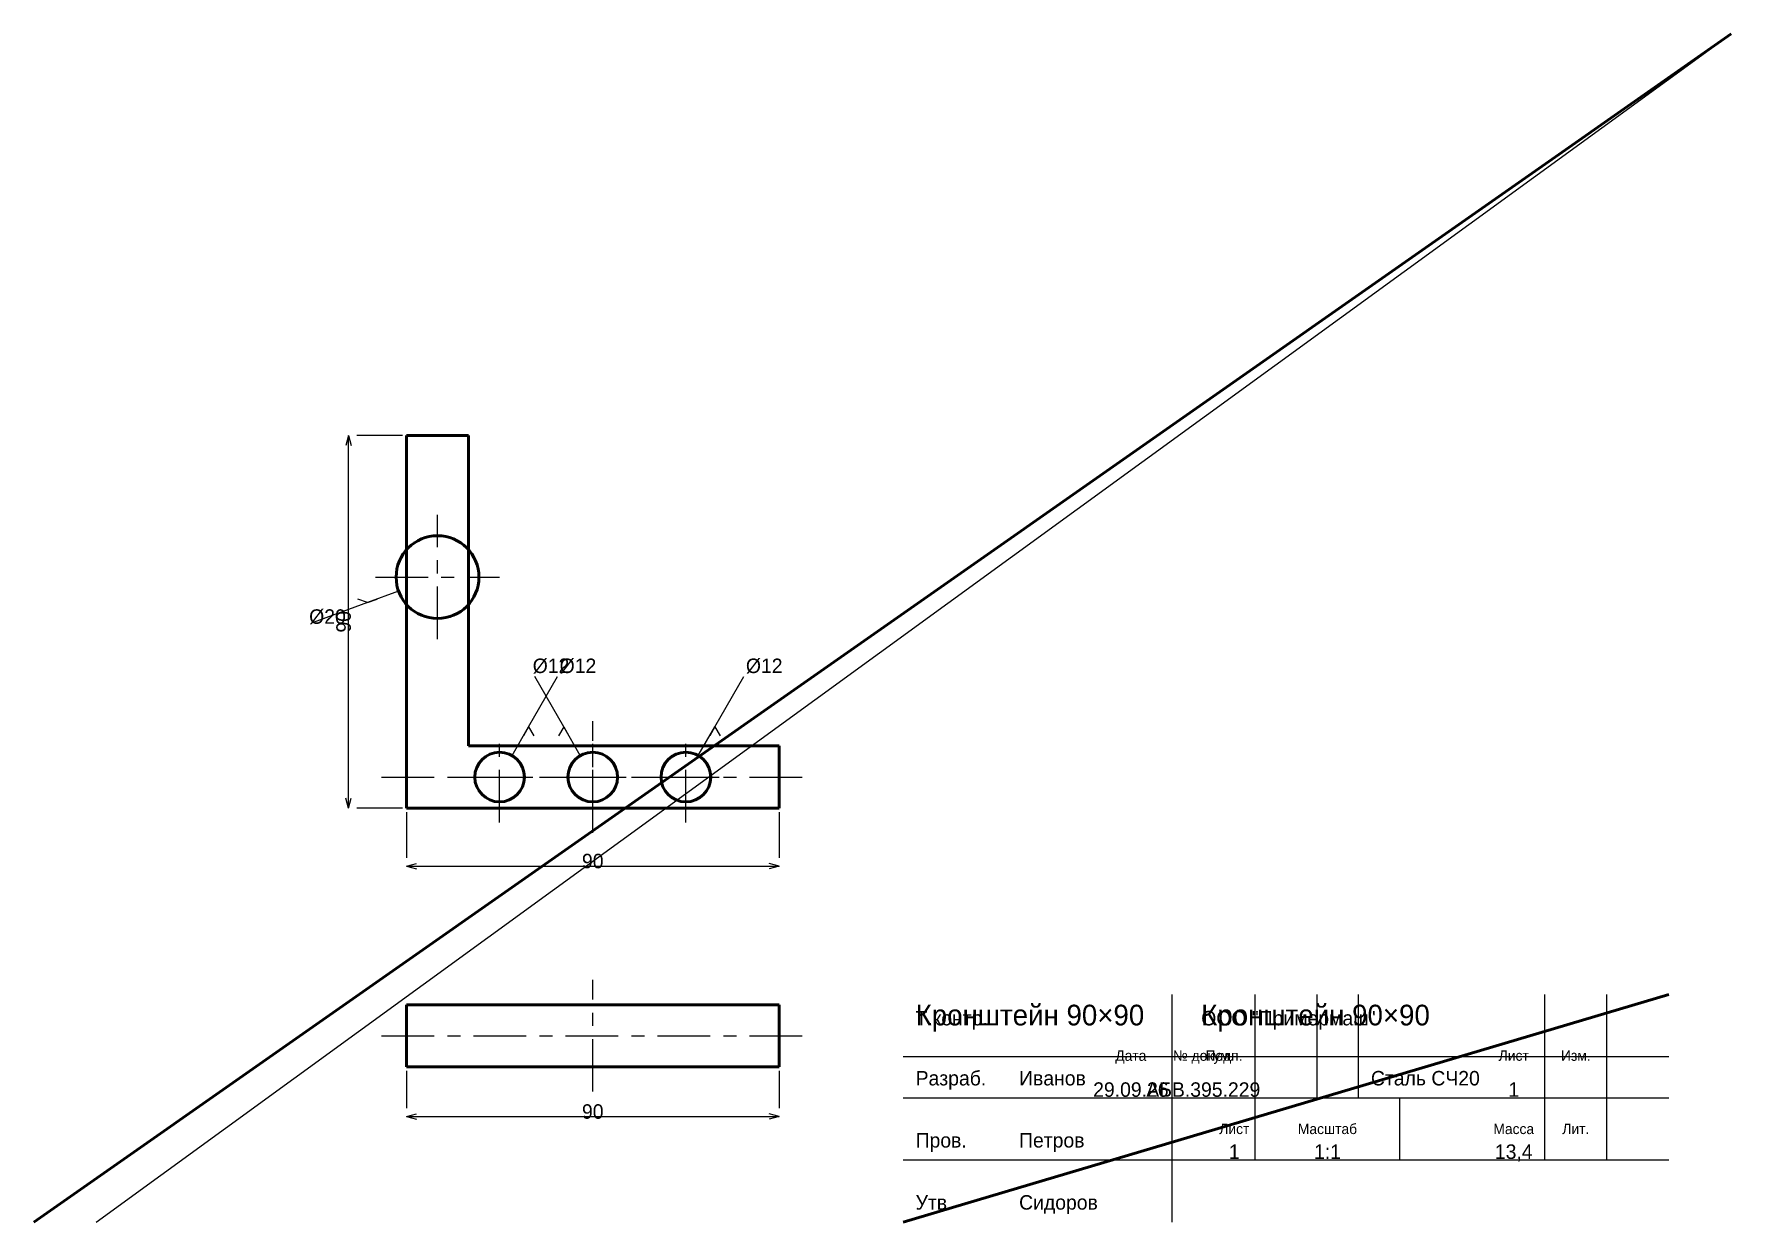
# Model space of a CAD drawing. Header units: millimetres. Extents: x 5 to 415, y 5 to 292.
import ezdxf
from ezdxf.enums import TextEntityAlignment as Align

# ---------------------------------------------------------------- set-up
doc = ezdxf.new("R2010")
doc.units = ezdxf.units.MM
doc.linetypes.add('CENTER', pattern=[22.225, 12.7, -3.175, 3.175, -3.175])
doc.linetypes.add('DASHED', pattern=[9, 6, -3])
for name, color, linetype, lineweight in [('AXIS', 7, 'CENTER', 25), ('DIMS', 7, 'CONTINUOUS', 25), ('MAIN', 7, 'CONTINUOUS', 50), ('TEXT', 7, 'CONTINUOUS', 25), ('THIN', 7, 'CONTINUOUS', 25)]:
    doc.layers.add(name, color=color, linetype=linetype, lineweight=lineweight)

msp = doc.modelspace()

# ---------------------------------------------------------------- linework, layer by layer
at = {"layer": 'AXIS', "linetype": 'CENTER', "lineweight": 25}
for p, q in [((102.5, 145.8), (102.5, 175.8)), ((87.5, 160.8), (117.5, 160.8)), ((117.5, 101.5), (117.5, 123.5)), ((140, 99), (140, 126)), ((140, 101.5), (140, 123.5)), ((162.5, 101.5), (162.5, 123.5)), ((89, 112.5), (191, 112.5)), ((106.5, 112.5), (128.5, 112.5)), ((129, 112.5), (151, 112.5)), ((151.5, 112.5), (173.5, 112.5)), ((140, 36.5), (140, 63.5)), ((89, 50), (191, 50))]:
    msp.add_line(p, q, dxfattribs=at)
at = {"layer": 'DIMS', "linetype": 'CONTINUOUS', "lineweight": 25}
for p, q in [((81, 195), (80.353, 192.585)), ((81, 105), (81, 195)), ((81, 195), (81.647, 192.585)), ((94, 195), (83, 195)), ((93.103, 157.38), (85.586, 154.644)), ((85.586, 154.644), (72.43, 149.855)), ((85.586, 154.644), (83.236, 155.499)), ((85.586, 154.644), (87.935, 155.499)), ((124.5, 124.624), (131.5, 136.749)), ((133, 124.624), (126, 136.749)), ((169.5, 124.624), (176.5, 136.749)), ((120.5, 117.696), (124.5, 124.624)), ((124.5, 124.624), (123.25, 122.459)), ((124.5, 124.624), (125.75, 122.459)), ((133, 124.624), (131.75, 122.459)), ((137, 117.696), (133, 124.624)), ((133, 124.624), (134.25, 122.459)), ((165.5, 117.696), (169.5, 124.624)), ((169.5, 124.624), (168.25, 122.459)), ((169.5, 124.624), (170.75, 122.459)), ((81, 105), (80.353, 107.415)), ((81, 105), (81.647, 107.415)), ((94, 105), (83, 105)), ((95, 104), (95, 93)), ((185, 104), (185, 93)), ((95, 91), (97.415, 91.647)), ((95, 91), (185, 91)), ((95, 91), (97.415, 90.353)), ((185, 91), (182.585, 91.647)), ((185, 91), (182.585, 90.353)), ((95, 41.5), (95, 32.5)), ((185, 41.5), (185, 32.5)), ((95, 30.5), (97.415, 31.147)), ((95, 30.5), (185, 30.5)), ((95, 30.5), (97.415, 29.853)), ((185, 30.5), (182.585, 31.147)), ((185, 30.5), (182.585, 29.853))]:
    msp.add_line(p, q, dxfattribs=at)
at = {"layer": 'MAIN', "linetype": 'CONTINUOUS', "lineweight": 50}
for p, q in [((5, 5), (415, 292)), ((110, 195), (95, 195)), ((95, 195), (95, 105)), ((110, 120), (110, 195)), ((185, 120), (110, 120)), ((185, 105), (185, 120)), ((95, 105), (185, 105)), ((95, 57.5), (185, 57.5)), ((95, 42.5), (95, 57.5)), ((185, 42.5), (185, 57.5)), ((215, 5), (400, 60)), ((95, 42.5), (185, 42.5))]:
    msp.add_line(p, q, dxfattribs=at)
for centre, radius in [((102.5, 160.8), 10), ((117.5, 112.5), 6), ((140, 112.5), 6), ((162.5, 112.5), 6)]:
    msp.add_circle(centre, radius, dxfattribs=at)
at = {"layer": 'THIN', "linetype": 'CONTINUOUS', "lineweight": 25}
for p, q in [((20, 5), (415, 292)), ((280, 5), (280, 60)), ((300, 35), (300, 60)), ((315, 35), (315, 60)), ((325, 35), (325, 60)), ((370, 35), (370, 60)), ((385, 35), (385, 60)), ((215, 45), (400, 45)), ((215, 35), (400, 35)), ((300, 20), (300, 35)), ((335, 20), (335, 35)), ((370, 20), (370, 35)), ((385, 20), (385, 35)), ((215, 20), (400, 20))]:
    msp.add_line(p, q, dxfattribs=at)
at = {"layer": 'THIN', "linetype": 'DASHED', "lineweight": 25}
for p, q in [((111.5, 57.5), (123.5, 57.5)), ((134, 57.5), (146, 57.5)), ((156.5, 57.5), (168.5, 57.5))]:
    msp.add_line(p, q, dxfattribs=at)

# ---------------------------------------------------------------- texts
at = {"layer": 'DIMS', "linetype": 'CONTINUOUS', "lineweight": 25}
for s, p in [('%%c20', (71.49, 149.513)), ('%%c12', (125.5, 137.615)), ('%%c12', (132, 137.615)), ('%%c12', (177, 137.615))]:
    msp.add_text(s, height=3.5, dxfattribs=at).set_placement(p)
msp.add_text('90', height=3.5, rotation=90, dxfattribs=at).set_placement((79.8, 150), align=Align.MIDDLE_CENTER)
for p in [(140, 92.2), (140, 31.7)]:
    msp.add_text('90', height=3.5, dxfattribs=at).set_placement(p, align=Align.MIDDLE_CENTER)
at = {"layer": 'TEXT', "linetype": 'CONTINUOUS', "lineweight": 25}
for s, height, p in [('Кронштейн 90×90', 5, (218, 52.5)), ('Кронштейн 90×90', 5, (287, 52.5)), ('Т.контр.', 3.5, (218, 52.5)), ('ООО "Примермаш"', 3.5, (287, 52.5)), ('Разраб.', 3.5, (218, 38)), ('Иванов', 3.5, (243, 38)), ('Сталь СЧ20', 3.5, (328, 38)), ('Пров.', 3.5, (218, 23)), ('Петров', 3.5, (243, 23)), ('Утв.', 3.5, (218, 8)), ('Сидоров', 3.5, (243, 8))]:
    msp.add_text(s, height=height, dxfattribs=at).set_placement(p)
for s, height, p in [('Дата', 2.5, (270, 45.2)), ('№ докум.', 2.5, (287.5, 45.2)), ('Подп.', 2.5, (292.5, 45.2)), ('Лист', 2.5, (362.5, 45.2)), ('Изм.', 2.5, (377.5, 45.2)), ('29.09.26', 3.5, (270, 37)), ('АБВ.395.229', 3.5, (287.5, 37)), ('1', 3.5, (362.5, 37)), ('Лист', 2.5, (295, 27.5)), ('Масштаб', 2.5, (317.5, 27.5)), ('Масса', 2.5, (362.5, 27.5)), ('Лит.', 2.5, (377.5, 27.5)), ('1', 3.5, (295, 22)), ('1:1', 3.5, (317.5, 22)), ('13,4', 3.5, (362.5, 22))]:
    msp.add_text(s, height=height, dxfattribs=at).set_placement(p, align=Align.MIDDLE_CENTER)

doc.saveas('drawing.dxf')
